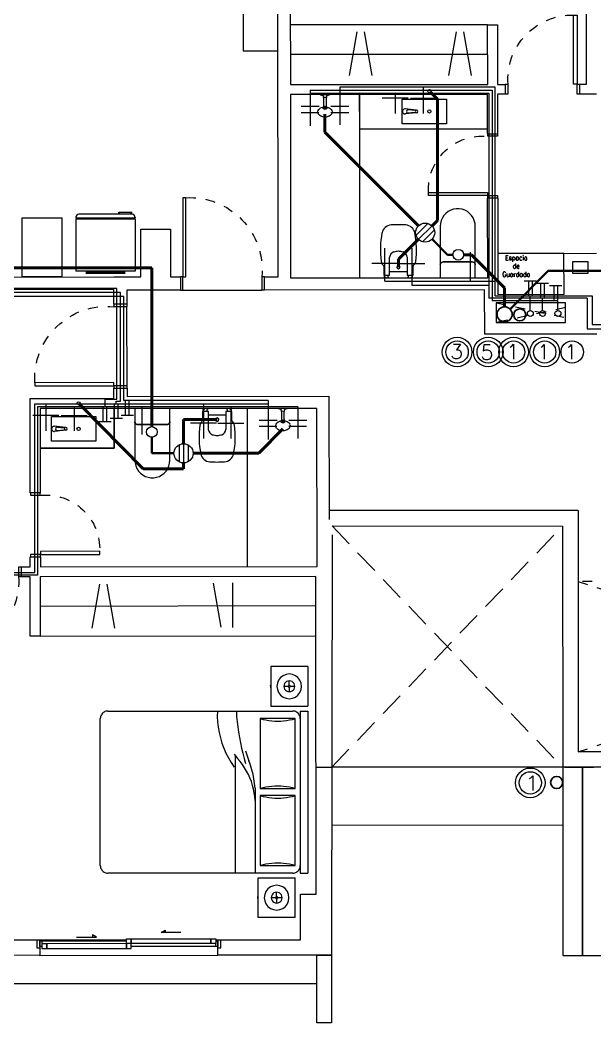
# Model space of a CAD drawing. Header units: millimetres. Extents: x 539 to 842, y -453 to -96.
# Drawn here: x 800.97 to 806.79, y -324.08 to -313.94 of the extents above; entities that cross this region are included whole.
import ezdxf

# ---------------------------------------------------------------- set-up
doc = ezdxf.new("R2010")
doc.units = ezdxf.units.MM
doc.header["$LTSCALE"] = 0.1
for name, pattern in [('ACAD_ISO02W100', [15, 12, -3]), ('CONTINUA', [0]), ('DASHED', [0.7, 0.5, -0.2]), ('HIDDEN', [0.375, 0.25, -0.125]), ('Trazo', [0.00635, 0.003175, -0.003175])]:
    doc.linetypes.add(name, pattern=pattern)
doc.layers.get('0').update_dxf_attribs({"lineweight": 5})
for name, color, linetype, lineweight in [('00-Agua Caliente', 1, 'Continuous', 20), ('00-Agua Fria', 5, 'ACAD_ISO02W100', 20), ('00-Texto AC', 7, 'Continuous', 18), ('00-Texto AF', 7, 'Continuous', 18), ('A-DETL-GENF', 7, 'Continuous', 5), ('A-DOOR', 7, 'Continuous', 5), ('A-GLAZ', 7, 'Continuous', 5), ('A-GLAZ-SILL', 7, 'Continuous', 5), ('MUEBLES', 250, 'Continuous', 5), ('P-SANR-FIXT', 7, 'Continuous', 5)]:
    doc.layers.add(name, color=color, linetype=linetype, lineweight=lineweight)
for name, color, linetype in [('00-Pluvial', 40, 'Continuous'), ('00-Secundario', 24, 'Continuous'), ('00-Ventilacion', 3, 'Continuous'), ('Textos', 7, 'Continuous')]:
    doc.layers.add(name, color=color, linetype=linetype)
doc.layers.add('00-Primario', color=7, linetype='Continuous', true_color=0xff2400)
doc.layers.add('A-DOOR-HDLN', color=5, linetype='Trazo', lineweight=5, true_color=0x0000ff)
doc.styles.add('Romans', font='romans.shx')
doc.styles.add('Romans 1.50', font='romans.shx', dxfattribs={"width": 0.8, "height": 0.15})

# ---------------------------------------------------------------- blocks, each defined once
blk = doc.blocks.new('Family7 - Puerta OBLAK - Acceso-2885777-1-TORRE-ARQ-PB')
at = {"layer": 'A-DOOR', "color": 8, "lineweight": 25}
for p, q in [((-0.425, -0.067), (-0.425, 0.067)), ((-0.425, 0.067), (-0.4, 0.067)), ((-0.4, 0.067), (-0.4, -0.067)), ((0.4, -0.067), (0.4, 0.067)), ((0.4, 0.067), (0.425, 0.067)), ((0.425, 0.067), (0.425, -0.067)), ((-0.4, -0.067), (-0.425, -0.067)), ((-0.4, -0.067), (-0.369, -0.067)), ((-0.4, -0.867), (-0.4, -0.067)), ((-0.369, -0.067), (-0.369, -0.867)), ((0.425, -0.067), (0.4, -0.067)), ((-0.369, -0.867), (-0.4, -0.867))]:
    blk.add_line(p, q, dxfattribs=at)
at = {"layer": 'A-DOOR-HDLN', "color": 8}
blk.add_arc((-0.327, -0.138), 0.73, 266.6701, 5.5698, dxfattribs=at)
blk = doc.blocks.new('Family6 - Puerta OBLAK - Baño-2882883-1-TORRE-ARQ-PB')
at = {"layer": 'A-DOOR', "color": 8, "lineweight": 25}
for p, q in [((-0.3, 0.651), (-0.268, 0.651)), ((-0.3, 0.051), (-0.3, 0.651)), ((-0.268, 0.651), (-0.268, 0.051)), ((-0.325, -0.05), (-0.325, 0.05)), ((-0.325, 0.05), (-0.3, 0.05)), ((-0.268, 0.051), (-0.3, 0.051)), ((-0.3, 0.05), (-0.3, -0.05)), ((0.3, -0.05), (0.3, 0.05)), ((0.3, 0.05), (0.325, 0.05)), ((0.325, 0.05), (0.325, -0.05)), ((-0.3, -0.05), (-0.325, -0.05)), ((0.325, -0.05), (0.3, -0.05))]:
    blk.add_line(p, q, dxfattribs=at)
at = {"layer": 'A-DOOR-HDLN', "color": 8}
blk.add_arc((-0.244, 0.105), 0.546, 354.312, 92.5983, dxfattribs=at)
blk = doc.blocks.new('Family6 - Puerta OBLAK - Baño-2882893-1-TORRE-ARQ-PB')
at = {"layer": 'A-DOOR', "color": 8, "lineweight": 25}
for p, q in [((-0.3, 0.05), (-0.325, 0.05)), ((-0.325, 0.05), (-0.325, -0.05)), ((-0.3, -0.05), (-0.3, 0.05)), ((0.325, 0.05), (0.3, 0.05)), ((0.3, 0.05), (0.3, -0.05)), ((0.325, -0.05), (0.325, 0.05)), ((-0.325, -0.05), (-0.3, -0.05)), ((-0.3, -0.051), (-0.3, -0.651)), ((-0.268, -0.051), (-0.3, -0.051)), ((-0.268, -0.651), (-0.268, -0.051)), ((0.3, -0.05), (0.325, -0.05)), ((-0.3, -0.651), (-0.268, -0.651))]:
    blk.add_line(p, q, dxfattribs=at)
at = {"layer": 'A-DOOR-HDLN', "color": 8}
blk.add_arc((-0.244, -0.105), 0.546, 267.4017, 5.688, dxfattribs=at)
blk = doc.blocks.new('Family5 - Puerta OPBLAK - Dormitorio-2880729-1-TORRE-ARQ-PB')
at = {"layer": 'A-DOOR', "color": 8, "lineweight": 25}
for p, q in [((-0.35, 0.05), (-0.375, 0.05)), ((-0.375, 0.05), (-0.375, -0.05)), ((-0.35, -0.05), (-0.35, 0.05)), ((0.375, 0.05), (0.35, 0.05)), ((0.35, 0.05), (0.35, -0.05)), ((0.375, -0.05), (0.375, 0.05)), ((-0.375, -0.05), (-0.35, -0.05)), ((0.35, -0.05), (0.315, -0.05)), ((0.315, -0.05), (0.315, -0.75)), ((0.35, -0.75), (0.35, -0.05)), ((0.35, -0.05), (0.375, -0.05)), ((0.315, -0.75), (0.35, -0.75))]:
    blk.add_line(p, q, dxfattribs=at)
at = {"layer": 'A-DOOR-HDLN', "color": 8}
blk.add_arc((0.302, -0.097), 0.653, 175.8984, 271.164, dxfattribs=at)
blk = doc.blocks.new('Windows_Opening-Slide_UFME_Fenetre_Coulissante_2V - 1_20 x 1_80-2559393-1-TORRE-ARQ-PB')
at = {"layer": 'A-GLAZ', "color": 8, "lineweight": 25}
for p, q in [((-0.9, -0.078), (-0.9, 0.002)), ((-0.88, 0.008), (-0.83, 0.008)), ((-0.88, -0.04), (-0.88, 0.008)), ((-0.83, 0.008), (-0.025, 0.008)), ((-0.83, -0.04), (-0.83, 0.008)), ((-0.83, 0.008), (-0.83, -0.04)), ((-0.025, 0.008), (-0.025, -0.04)), ((-0.025, -0.04), (-0.025, 0.008)), ((-0.025, 0.008), (0.025, 0.008)), ((0.025, 0.008), (0.025, -0.04)), ((0.9, 0.002), (0.9, -0.078)), ((-0.93, -0.078), (-0.9, -0.078)), ((-0.88, -0.011), (-0.9, -0.011)), ((-0.9, -0.011), (-0.9, -0.069)), ((-0.9, -0.069), (-0.88, -0.069)), ((-0.83, -0.04), (-0.88, -0.04)), ((-0.88, -0.069), (-0.88, -0.04)), ((-0.025, -0.04), (-0.83, -0.04)), ((0.025, -0.04), (-0.025, -0.04)), ((0.025, -0.04), (-0.025, -0.04)), ((-0.025, -0.04), (-0.025, -0.088)), ((-0.025, -0.088), (0.025, -0.088)), ((0.83, -0.04), (0.025, -0.04)), ((0.025, -0.04), (0.025, -0.088)), ((0.025, -0.088), (0.025, -0.04)), ((0.025, -0.088), (0.83, -0.088)), ((0.83, -0.088), (0.83, -0.04)), ((0.88, -0.04), (0.83, -0.04)), ((0.83, -0.04), (0.83, -0.088)), ((0.83, -0.088), (0.88, -0.088)), ((0.9, -0.011), (0.88, -0.011)), ((0.88, -0.011), (0.88, -0.04)), ((0.88, -0.088), (0.88, -0.04)), ((0.88, -0.069), (0.9, -0.069)), ((0.9, -0.069), (0.9, -0.011)), ((0.9, -0.078), (0.93, -0.078)), ((-0.528, -0.106), (-0.328, -0.106)), ((-0.368, -0.129), (-0.368, -0.106)), ((-0.328, -0.106), (-0.368, -0.129)), ((0.328, -0.154), (0.367, -0.177)), ((0.527, -0.154), (0.328, -0.154)), ((0.367, -0.177), (0.367, -0.154))]:
    blk.add_line(p, q, dxfattribs=at)
at = {"layer": 'A-GLAZ', "color": 8}
for p, q in [((-0.9, -0.078), (-0.025, -0.078)), ((-0.88, -0.069), (-0.025, -0.069)), ((0.88, -0.011), (0.025, -0.011)), ((0.88, -0.078), (0.9, -0.078))]:
    blk.add_line(p, q, dxfattribs=at)
at = {"layer": 'A-GLAZ-SILL', "color": 8}
for p, q in [((-0.9, 0.078), (-0.9, 0.082)), ((0.9, 0.082), (-0.9, 0.082)), ((0.9, 0.082), (0.9, 0.078))]:
    blk.add_line(p, q, dxfattribs=at)
blk = doc.blocks.new('A$C2F886EFE')
at = {"layer": 'MUEBLES', "color": 8}
for p, q in [((0.1, 0.623), (0.498, 0.623)), ((0.1, 0.613), (0.498, 0.613)), ((0, 0.072), (0, 0.597)), ((0, 0.597), (0.6, 0.597)), ((0.6, 0.072), (0.6, 0.597)), ((0, 0.072), (0.6, 0.072)), ((0, 0.062), (0.6, 0.062)), ((0, 0.053), (0, 0.062)), ((0.006, 0.062), (0.006, 0.072)), ((0.032, 0.022), (0.568, 0.022)), ((0.034, 0.022), (0.034, 0)), ((0.04, 0.022), (0.04, 0.006)), ((0.04, 0.006), (0.159, 0.006)), ((0.159, 0.022), (0.159, 0.006)), ((0.165, 0.022), (0.165, 0)), ((0.594, 0.062), (0.594, 0.072)), ((0.6, 0.053), (0.6, 0.062)), ((0.165, 0), (0.034, 0))]:
    blk.add_line(p, q, dxfattribs=at)
for centre, start, end in [((0.032, 0.053), 180, 270), ((0.568, 0.053), 270, 0)]:
    blk.add_arc(centre, 0.0315, start, end, dxfattribs=at)
blk = doc.blocks.new('cama grande')
at = {"layer": 'MUEBLES'}
for p, q in [((584.99, 704.561), (585.015, 704.561)), ((584.99, 704.561), (584.99, 704.187)), ((585.015, 704.561), (585.39, 704.561)), ((585.127, 704.482), (585.101, 704.462)), ((585.157, 704.495), (585.127, 704.482)), ((585.19, 704.499), (585.157, 704.495)), ((585.222, 704.495), (585.19, 704.499)), ((585.252, 704.482), (585.222, 704.495)), ((585.278, 704.462), (585.252, 704.482)), ((585.39, 704.187), (585.39, 704.561)), ((585.44, 704.561), (587.08, 704.561)), ((585.44, 704.485), (585.44, 704.561)), ((585.44, 704.485), (585.516, 704.485)), ((585.44, 704.485), (587.08, 704.485)), ((585.487, 704.479), (585.478, 704.475)), ((585.496, 704.483), (585.487, 704.479)), ((585.506, 704.485), (585.496, 704.483)), ((585.516, 704.485), (585.506, 704.485)), ((587.013, 704.485), (587.003, 704.485)), ((587.003, 704.485), (587.08, 704.485)), ((587.023, 704.483), (587.013, 704.485)), ((587.032, 704.479), (587.023, 704.483)), ((587.041, 704.475), (587.032, 704.479)), ((587.08, 704.485), (587.08, 704.561)), ((585.069, 704.406), (585.065, 704.374)), ((585.082, 704.437), (585.069, 704.406)), ((585.101, 704.462), (585.082, 704.437)), ((585.137, 704.388), (585.135, 704.374)), ((585.142, 704.402), (585.137, 704.388)), ((585.151, 704.413), (585.142, 704.402)), ((585.162, 704.422), (585.151, 704.413)), ((585.176, 704.427), (585.162, 704.422)), ((585.19, 704.429), (585.176, 704.427)), ((585.181, 704.379), (585.18, 704.377)), ((585.183, 704.381), (585.181, 704.379)), ((585.185, 704.383), (585.183, 704.381)), ((585.187, 704.384), (585.185, 704.383)), ((585.19, 704.384), (585.187, 704.384)), ((585.19, 704.429), (585.19, 704.384)), ((585.204, 704.427), (585.19, 704.429)), ((585.192, 704.384), (585.19, 704.384)), ((585.195, 704.383), (585.192, 704.384)), ((585.197, 704.381), (585.195, 704.383)), ((585.198, 704.379), (585.197, 704.381)), ((585.199, 704.377), (585.198, 704.379)), ((585.217, 704.422), (585.204, 704.427)), ((585.229, 704.413), (585.217, 704.422)), ((585.237, 704.402), (585.229, 704.413)), ((585.243, 704.388), (585.237, 704.402)), ((585.245, 704.374), (585.243, 704.388)), ((585.298, 704.437), (585.278, 704.462)), ((585.311, 704.406), (585.298, 704.437)), ((585.315, 704.374), (585.311, 704.406)), ((585.442, 704.429), (585.44, 704.419)), ((585.44, 704.419), (585.44, 704.409)), ((585.44, 703.838), (585.44, 704.409)), ((585.446, 704.438), (585.442, 704.429)), ((585.45, 704.447), (585.446, 704.438)), ((585.456, 704.455), (585.45, 704.447)), ((585.462, 704.463), (585.456, 704.455)), ((585.47, 704.47), (585.462, 704.463)), ((585.478, 704.475), (585.47, 704.47)), ((586.224, 704.434), (585.516, 704.434)), ((585.524, 704.405), (585.516, 704.434)), ((585.516, 704.434), (585.516, 704.079)), ((585.53, 704.376), (585.524, 704.405)), ((586.216, 704.405), (586.21, 704.376)), ((586.224, 704.434), (586.216, 704.405)), ((586.224, 704.079), (586.224, 704.434)), ((587.003, 704.434), (586.295, 704.434)), ((586.295, 704.434), (586.295, 704.079)), ((586.303, 704.405), (586.295, 704.434)), ((586.309, 704.376), (586.303, 704.405)), ((586.996, 704.405), (586.989, 704.376)), ((587.003, 704.434), (586.996, 704.405)), ((587.003, 704.079), (587.003, 704.434)), ((587.05, 704.47), (587.041, 704.475)), ((587.057, 704.463), (587.05, 704.47)), ((587.064, 704.455), (587.057, 704.463)), ((587.069, 704.447), (587.064, 704.455)), ((587.074, 704.438), (587.069, 704.447)), ((587.077, 704.429), (587.074, 704.438)), ((587.079, 704.419), (587.077, 704.429)), ((587.08, 704.409), (587.079, 704.419)), ((587.08, 704.409), (587.08, 704.028)), ((587.503, 704.434), (587.128, 704.434)), ((587.128, 704.059), (587.128, 704.434)), ((587.528, 704.434), (587.503, 704.434)), ((587.528, 704.434), (587.528, 704.059)), ((585.065, 704.374), (585.069, 704.342)), ((585.069, 704.342), (585.082, 704.312)), ((585.082, 704.312), (585.101, 704.286)), ((585.101, 704.286), (585.127, 704.266)), ((585.18, 704.374), (585.135, 704.374)), ((585.135, 704.374), (585.137, 704.36)), ((585.137, 704.36), (585.142, 704.347)), ((585.142, 704.347), (585.151, 704.335)), ((585.151, 704.335), (585.162, 704.326)), ((585.162, 704.326), (585.176, 704.321)), ((585.176, 704.321), (585.19, 704.319)), ((585.18, 704.377), (585.18, 704.374)), ((585.18, 704.374), (585.18, 704.371)), ((585.18, 704.371), (585.181, 704.369)), ((585.181, 704.369), (585.183, 704.367)), ((585.183, 704.367), (585.185, 704.365)), ((585.185, 704.365), (585.187, 704.364)), ((585.187, 704.364), (585.19, 704.364)), ((585.19, 704.364), (585.192, 704.364)), ((585.19, 704.364), (585.19, 704.319)), ((585.19, 704.319), (585.204, 704.321)), ((585.192, 704.364), (585.195, 704.365)), ((585.195, 704.365), (585.197, 704.367)), ((585.197, 704.367), (585.198, 704.369)), ((585.198, 704.369), (585.199, 704.371)), ((585.2, 704.374), (585.199, 704.377)), ((585.199, 704.371), (585.2, 704.374)), ((585.2, 704.374), (585.245, 704.374)), ((585.204, 704.321), (585.217, 704.326)), ((585.217, 704.326), (585.229, 704.335)), ((585.229, 704.335), (585.237, 704.347)), ((585.237, 704.347), (585.243, 704.36)), ((585.243, 704.36), (585.245, 704.374)), ((585.252, 704.266), (585.278, 704.286)), ((585.278, 704.286), (585.298, 704.312)), ((585.298, 704.312), (585.311, 704.342)), ((585.311, 704.342), (585.315, 704.374)), ((585.535, 704.346), (585.53, 704.376)), ((585.539, 704.317), (585.535, 704.346)), ((585.541, 704.287), (585.539, 704.317)), ((585.541, 704.257), (585.541, 704.287)), ((586.202, 704.317), (586.199, 704.287)), ((586.199, 704.287), (586.199, 704.257)), ((586.205, 704.346), (586.202, 704.317)), ((586.21, 704.376), (586.205, 704.346)), ((586.314, 704.346), (586.309, 704.376)), ((586.318, 704.317), (586.314, 704.346)), ((586.32, 704.287), (586.318, 704.317)), ((586.321, 704.257), (586.32, 704.287)), ((586.979, 704.287), (586.978, 704.257)), ((586.981, 704.317), (586.979, 704.287)), ((586.984, 704.346), (586.981, 704.317)), ((586.989, 704.376), (586.984, 704.346)), ((587.207, 704.279), (587.203, 704.246)), ((587.22, 704.309), (587.207, 704.279)), ((587.239, 704.335), (587.22, 704.309)), ((587.265, 704.355), (587.239, 704.335)), ((587.295, 704.367), (587.265, 704.355)), ((587.289, 704.285), (587.28, 704.274)), ((587.3, 704.294), (587.289, 704.285)), ((587.328, 704.371), (587.295, 704.367)), ((587.314, 704.3), (587.3, 704.294)), ((587.328, 704.301), (587.314, 704.3)), ((587.36, 704.367), (587.328, 704.371)), ((587.328, 704.301), (587.328, 704.256)), ((587.342, 704.3), (587.328, 704.301)), ((587.355, 704.294), (587.342, 704.3)), ((587.367, 704.285), (587.355, 704.294)), ((587.39, 704.355), (587.36, 704.367)), ((587.375, 704.274), (587.367, 704.285)), ((587.416, 704.335), (587.39, 704.355)), ((587.436, 704.309), (587.416, 704.335)), ((587.448, 704.279), (587.436, 704.309)), ((587.453, 704.246), (587.448, 704.279)), ((584.99, 704.187), (585.39, 704.187)), ((585.127, 704.266), (585.157, 704.253)), ((585.157, 704.253), (585.19, 704.249)), ((585.179, 704.187), (585.179, 704.187)), ((585.179, 704.187), (585.179, 704.184)), ((585.179, 704.184), (585.179, 704.187)), ((585.179, 704.184), (585.179, 704.187)), ((585.179, 704.184), (585.179, 704.184)), ((585.179, 704.184), (585.179, 704.184)), ((585.18, 704.184), (585.179, 704.184)), ((585.18, 704.184), (585.18, 704.187)), ((585.18, 704.184), (585.181, 704.184)), ((585.181, 704.184), (585.181, 704.187)), ((585.181, 704.184), (585.182, 704.184)), ((585.182, 704.184), (585.182, 704.187)), ((585.182, 704.184), (585.183, 704.184)), ((585.183, 704.184), (585.183, 704.187)), ((585.183, 704.184), (585.184, 704.184)), ((585.184, 704.184), (585.184, 704.187)), ((585.184, 704.184), (585.185, 704.184)), ((585.185, 704.184), (585.185, 704.187)), ((585.185, 704.184), (585.187, 704.184)), ((585.187, 704.184), (585.187, 704.187)), ((585.187, 704.184), (585.189, 704.184)), ((585.189, 704.184), (585.189, 704.187)), ((585.189, 704.184), (585.19, 704.184)), ((585.19, 704.249), (585.222, 704.253)), ((585.19, 704.184), (585.19, 704.187)), ((585.19, 704.184), (585.192, 704.184)), ((585.192, 704.184), (585.192, 704.187)), ((585.192, 704.184), (585.193, 704.184)), ((585.193, 704.184), (585.193, 704.187)), ((585.193, 704.184), (585.195, 704.184)), ((585.195, 704.184), (585.195, 704.187)), ((585.195, 704.184), (585.196, 704.184)), ((585.196, 704.184), (585.196, 704.187)), ((585.196, 704.184), (585.197, 704.184)), ((585.197, 704.184), (585.197, 704.187)), ((585.197, 704.184), (585.199, 704.184)), ((585.199, 704.184), (585.199, 704.187)), ((585.199, 704.184), (585.2, 704.184)), ((585.2, 704.184), (585.2, 704.187)), ((585.2, 704.184), (585.2, 704.187)), ((585.2, 704.184), (585.2, 704.184)), ((585.201, 704.184), (585.2, 704.184)), ((585.201, 704.184), (585.201, 704.187)), ((585.201, 704.184), (585.201, 704.187)), ((585.201, 704.187), (585.201, 704.184)), ((585.201, 704.184), (585.201, 704.184)), ((585.201, 704.184), (585.201, 704.184)), ((585.222, 704.253), (585.252, 704.266)), ((585.39, 704.187), (585.39, 704.187)), ((585.535, 704.167), (585.539, 704.197)), ((585.539, 704.197), (585.541, 704.227)), ((585.541, 704.227), (585.541, 704.257)), ((586.199, 704.257), (586.199, 704.227)), ((586.199, 704.227), (586.202, 704.197)), ((586.202, 704.197), (586.205, 704.167)), ((586.314, 704.167), (586.318, 704.197)), ((586.318, 704.197), (586.32, 704.227)), ((586.32, 704.227), (586.321, 704.257)), ((586.978, 704.257), (586.979, 704.227)), ((586.979, 704.227), (586.981, 704.197)), ((586.981, 704.197), (586.984, 704.167)), ((587.203, 704.246), (587.207, 704.214)), ((587.207, 704.214), (587.22, 704.184)), ((587.22, 704.184), (587.239, 704.158)), ((587.275, 704.261), (587.273, 704.246)), ((587.318, 704.246), (587.273, 704.246)), ((587.273, 704.246), (587.275, 704.232)), ((587.28, 704.274), (587.275, 704.261)), ((587.275, 704.232), (587.28, 704.219)), ((587.28, 704.219), (587.289, 704.208)), ((587.289, 704.208), (587.3, 704.199)), ((587.3, 704.199), (587.314, 704.193)), ((587.314, 704.193), (587.328, 704.191)), ((587.319, 704.251), (587.318, 704.249)), ((587.318, 704.249), (587.318, 704.246)), ((587.318, 704.246), (587.318, 704.244)), ((587.318, 704.244), (587.319, 704.241)), ((587.321, 704.253), (587.319, 704.251)), ((587.319, 704.241), (587.321, 704.239)), ((587.323, 704.255), (587.321, 704.253)), ((587.321, 704.239), (587.323, 704.238)), ((587.325, 704.256), (587.323, 704.255)), ((587.323, 704.238), (587.325, 704.237)), ((587.328, 704.256), (587.325, 704.256)), ((587.325, 704.237), (587.328, 704.236)), ((587.33, 704.256), (587.328, 704.256)), ((587.328, 704.236), (587.33, 704.237)), ((587.328, 704.236), (587.328, 704.191)), ((587.328, 704.191), (587.342, 704.193)), ((587.333, 704.255), (587.33, 704.256)), ((587.33, 704.237), (587.333, 704.238)), ((587.335, 704.253), (587.333, 704.255)), ((587.333, 704.238), (587.335, 704.239)), ((587.336, 704.251), (587.335, 704.253)), ((587.335, 704.239), (587.336, 704.241)), ((587.337, 704.249), (587.336, 704.251)), ((587.336, 704.241), (587.337, 704.244)), ((587.338, 704.246), (587.337, 704.249)), ((587.337, 704.244), (587.338, 704.246)), ((587.338, 704.246), (587.383, 704.246)), ((587.342, 704.193), (587.355, 704.199)), ((587.355, 704.199), (587.367, 704.208)), ((587.367, 704.208), (587.375, 704.219)), ((587.381, 704.261), (587.375, 704.274)), ((587.375, 704.219), (587.381, 704.232)), ((587.383, 704.246), (587.381, 704.261)), ((587.381, 704.232), (587.383, 704.246)), ((587.416, 704.158), (587.436, 704.184)), ((587.436, 704.184), (587.448, 704.214)), ((587.448, 704.214), (587.453, 704.246)), ((585.516, 704.079), (585.524, 704.108)), ((585.516, 704.079), (586.224, 704.079)), ((585.524, 704.108), (585.53, 704.137)), ((585.53, 704.137), (585.535, 704.167)), ((586.205, 704.167), (586.21, 704.137)), ((586.21, 704.137), (586.216, 704.108)), ((586.216, 704.108), (586.224, 704.079)), ((586.295, 704.079), (586.303, 704.108)), ((586.295, 704.079), (587.003, 704.079)), ((586.303, 704.108), (586.309, 704.137)), ((586.309, 704.137), (586.314, 704.167)), ((586.984, 704.167), (586.989, 704.137)), ((586.989, 704.137), (586.996, 704.108)), ((586.996, 704.108), (587.003, 704.079)), ((587.239, 704.158), (587.265, 704.138)), ((587.265, 704.138), (587.295, 704.126)), ((587.295, 704.126), (587.328, 704.121)), ((587.328, 704.121), (587.36, 704.126)), ((587.36, 704.126), (587.39, 704.138)), ((587.39, 704.138), (587.416, 704.158)), ((585.967, 703.973), (585.945, 703.965)), ((585.989, 703.981), (585.967, 703.973)), ((586.011, 703.988), (585.989, 703.981)), ((586.034, 703.995), (586.011, 703.988)), ((586.057, 704.001), (586.034, 703.995)), ((586.079, 704.007), (586.057, 704.001)), ((586.102, 704.012), (586.079, 704.007)), ((586.117, 703.976), (586.082, 703.96)), ((586.126, 704.016), (586.102, 704.012)), ((586.154, 703.99), (586.117, 703.976)), ((586.149, 704.02), (586.126, 704.016)), ((586.172, 704.023), (586.149, 704.02)), ((586.192, 704.002), (586.154, 703.99)), ((586.196, 704.026), (586.172, 704.023)), ((586.23, 704.012), (586.192, 704.002)), ((586.219, 704.028), (586.196, 704.026)), ((586.219, 704.028), (586.346, 704.028)), ((586.268, 704.019), (586.23, 704.012)), ((586.307, 704.025), (586.268, 704.019)), ((586.346, 704.028), (586.307, 704.025)), ((586.346, 704.028), (587.08, 704.028)), ((587.08, 704.028), (587.08, 703.825)), ((587.528, 704.059), (587.128, 704.059)), ((587.128, 704.059), (587.128, 704.059)), ((587.316, 704.056), (587.316, 704.059)), ((587.316, 704.059), (587.316, 704.056)), ((587.316, 704.056), (587.317, 704.056)), ((587.316, 704.056), (587.316, 704.056)), ((587.317, 704.056), (587.317, 704.059)), ((587.317, 704.056), (587.317, 704.059)), ((587.318, 704.056), (587.317, 704.056)), ((587.317, 704.056), (587.317, 704.056)), ((587.318, 704.056), (587.318, 704.059)), ((587.319, 704.056), (587.318, 704.056)), ((587.319, 704.056), (587.319, 704.059)), ((587.32, 704.056), (587.319, 704.056)), ((587.32, 704.056), (587.32, 704.059)), ((587.321, 704.056), (587.32, 704.056)), ((587.321, 704.056), (587.321, 704.059)), ((587.323, 704.056), (587.321, 704.056)), ((587.323, 704.056), (587.323, 704.059)), ((587.324, 704.056), (587.323, 704.056)), ((587.324, 704.056), (587.324, 704.059)), ((587.326, 704.056), (587.324, 704.056)), ((587.326, 704.056), (587.326, 704.059)), ((587.327, 704.056), (587.326, 704.056)), ((587.327, 704.056), (587.327, 704.059)), ((587.329, 704.056), (587.327, 704.056)), ((587.329, 704.056), (587.329, 704.059)), ((587.331, 704.056), (587.329, 704.056)), ((587.331, 704.056), (587.331, 704.059)), ((587.332, 704.056), (587.331, 704.056)), ((587.332, 704.056), (587.332, 704.059)), ((587.333, 704.056), (587.332, 704.056)), ((587.333, 704.056), (587.333, 704.059)), ((587.335, 704.056), (587.333, 704.056)), ((587.335, 704.056), (587.335, 704.059)), ((587.336, 704.056), (587.335, 704.056)), ((587.336, 704.056), (587.336, 704.059)), ((587.337, 704.056), (587.336, 704.056)), ((587.337, 704.056), (587.337, 704.059)), ((587.338, 704.056), (587.337, 704.056)), ((587.338, 704.056), (587.338, 704.059)), ((587.338, 704.056), (587.338, 704.059)), ((587.338, 704.056), (587.339, 704.056)), ((587.338, 704.056), (587.338, 704.056)), ((587.339, 704.059), (587.339, 704.059)), ((587.339, 704.059), (587.339, 704.056)), ((587.339, 704.056), (587.339, 704.059)), ((587.339, 704.056), (587.339, 704.056)), ((585.709, 703.869), (585.762, 703.879)), ((585.762, 703.879), (585.815, 703.89)), ((585.815, 703.89), (585.867, 703.903)), ((585.842, 703.931), (585.893, 703.947)), ((585.867, 703.903), (585.92, 703.916)), ((585.893, 703.947), (585.945, 703.965)), ((585.949, 703.876), (585.919, 703.85)), ((585.92, 703.916), (585.972, 703.931)), ((585.98, 703.899), (585.949, 703.876)), ((586.013, 703.921), (585.98, 703.899)), ((586.047, 703.941), (586.013, 703.921)), ((586.082, 703.96), (586.047, 703.941)), ((585.44, 703.838), (585.494, 703.841)), ((585.44, 703.646), (585.44, 703.838)), ((585.494, 703.841), (585.548, 703.846)), ((585.548, 703.846), (585.601, 703.853)), ((585.601, 703.853), (585.655, 703.86)), ((585.655, 703.86), (585.709, 703.869)), ((585.876, 703.817), (585.919, 703.85)), ((585.894, 703.825), (587.08, 703.825)), ((585.914, 703.758), (585.961, 703.786)), ((585.961, 703.786), (586.006, 703.817)), ((587.08, 703.825), (587.08, 702.538)), ((585.658, 703.663), (585.711, 703.676)), ((585.711, 703.676), (585.764, 703.691)), ((585.764, 703.691), (585.815, 703.71)), ((585.815, 703.71), (585.865, 703.733)), ((585.865, 703.733), (585.914, 703.758)), ((585.44, 703.646), (585.495, 703.645)), ((585.44, 702.538), (585.44, 703.646)), ((585.495, 703.645), (585.549, 703.648)), ((585.549, 703.648), (585.604, 703.654)), ((585.604, 703.654), (585.658, 703.663)), ((585.44, 702.538), (585.44, 702.528)), ((585.44, 702.528), (585.442, 702.518)), ((585.442, 702.518), (585.446, 702.508)), ((585.446, 702.508), (585.45, 702.5)), ((585.45, 702.5), (585.456, 702.491)), ((585.456, 702.491), (585.462, 702.484)), ((585.462, 702.484), (585.47, 702.477)), ((585.47, 702.477), (585.478, 702.472)), ((585.478, 702.472), (585.487, 702.467)), ((585.487, 702.467), (585.496, 702.464)), ((585.496, 702.464), (585.506, 702.462)), ((585.506, 702.462), (585.516, 702.461)), ((587.003, 702.461), (585.516, 702.461)), ((587.003, 702.461), (587.013, 702.462)), ((587.013, 702.462), (587.023, 702.464)), ((587.023, 702.464), (587.032, 702.467)), ((587.032, 702.467), (587.041, 702.472)), ((587.041, 702.472), (587.05, 702.477)), ((587.05, 702.477), (587.057, 702.484)), ((587.057, 702.484), (587.064, 702.491)), ((587.064, 702.491), (587.069, 702.5)), ((587.069, 702.5), (587.074, 702.508)), ((587.074, 702.508), (587.077, 702.518)), ((587.077, 702.518), (587.079, 702.528)), ((587.079, 702.528), (587.08, 702.538))]:
    blk.add_line(p, q, dxfattribs=at)
blk = doc.blocks.new('Sanitary_Toilets_Ceramica-Catalano_Zero-70-One-Piece-Close-Coupled-Syphonic - Default-V1-2-TORRE-ARQ- PB _-2_14_')
at = {"layer": 'A-DETL-GENF', "color": 8}
for p, q in [((0.044, 0.177), (0.001, 0.177)), ((0.089, 0.177), (0.044, 0.177)), ((0.133, 0.177), (0.089, 0.177)), ((0.133, 0.177), (0.142, 0.176)), ((0.524, 0.177), (0.133, 0.177)), ((0.142, 0.176), (0.133, 0.177)), ((0.142, 0.176), (0.151, 0.171)), ((0.151, 0.171), (0.142, 0.176)), ((0.151, 0.171), (0.157, 0.165)), ((0.157, 0.165), (0.151, 0.171)), ((0.157, 0.165), (0.162, 0.156)), ((0.162, 0.156), (0.157, 0.165)), ((0.162, 0.156), (0.163, 0.147)), ((0.163, 0.147), (0.162, 0.156)), ((0.163, 0.147), (0.163, -0.147)), ((0.163, 0.098), (0.163, 0.147)), ((0.553, 0.175), (0.524, 0.177)), ((0.581, 0.167), (0.553, 0.175)), ((0.608, 0.156), (0.581, 0.167)), ((0.633, 0.14), (0.608, 0.156)), ((0.654, 0.12), (0.633, 0.14)), ((0.672, 0.097), (0.654, 0.12)), ((0.163, 0.049), (0.163, 0.098)), ((0.163, 0), (0.163, 0.049)), ((0.686, 0.071), (0.672, 0.097)), ((0.696, 0.043), (0.686, 0.071)), ((0.7, 0.015), (0.696, 0.043)), ((0.7, -0.015), (0.7, 0.015)), ((0.163, -0.049), (0.163, 0)), ((0.163, -0.098), (0.163, -0.049)), ((0.163, -0.147), (0.163, -0.098)), ((0.654, -0.12), (0.672, -0.097)), ((0.672, -0.097), (0.686, -0.071)), ((0.686, -0.071), (0.696, -0.043)), ((0.696, -0.043), (0.7, -0.015)), ((0.001, -0.177), (0.044, -0.177)), ((0.044, -0.177), (0.089, -0.177)), ((0.089, -0.177), (0.133, -0.177)), ((0.142, -0.176), (0.133, -0.177)), ((0.133, -0.177), (0.142, -0.176)), ((0.133, -0.177), (0.524, -0.177)), ((0.151, -0.171), (0.142, -0.176)), ((0.142, -0.176), (0.151, -0.171)), ((0.157, -0.165), (0.151, -0.171)), ((0.151, -0.171), (0.157, -0.165)), ((0.162, -0.156), (0.157, -0.165)), ((0.157, -0.165), (0.162, -0.156)), ((0.163, -0.147), (0.162, -0.156)), ((0.162, -0.156), (0.163, -0.147)), ((0.524, -0.177), (0.553, -0.175)), ((0.553, -0.175), (0.581, -0.167)), ((0.581, -0.167), (0.608, -0.156)), ((0.608, -0.156), (0.633, -0.14)), ((0.633, -0.14), (0.654, -0.12))]:
    blk.add_line(p, q, dxfattribs=at)
blk = doc.blocks.new('Vitreous china bidet _ Debba _ Roca _ 355994xx0 - White - Debba- Roca-2705266-2-TORRE-ARQ- PB _-2_14_')
at = {"layer": 'P-SANR-FIXT', "color": 8}
for p, q in [((0.036, 0.08), (0.036, 0.262)), ((0.214, 0.262), (0.214, 0.08)), ((-0.024, 0.169), (-0.024, 0.08)), ((0.036, 0.116), (0.214, 0.116)), ((0.274, 0.08), (0.274, 0.169)), ((-0.024, 0.08), (-0.019, 0.08)), ((-0.019, 0.08), (-0.019, 0.06)), ((-0.019, 0.08), (0.022, 0.08)), ((-0.019, 0.06), (-0.006, 0.06)), ((-0.006, 0.06), (-0.006, 0.051)), ((0.022, 0.08), (0.036, 0.08)), ((0.022, 0.06), (0.022, 0.08)), ((0.026, 0.06), (0.022, 0.06)), ((0.026, 0.051), (0.026, 0.06)), ((0.214, 0.08), (0.228, 0.08)), ((0.224, 0.06), (0.228, 0.06)), ((0.224, 0.051), (0.224, 0.06)), ((0.228, 0.08), (0.269, 0.08)), ((0.228, 0.06), (0.228, 0.08)), ((0.256, 0.051), (0.256, 0.06)), ((0.256, 0.06), (0.269, 0.06)), ((0.269, 0.06), (0.269, 0.08)), ((0.269, 0.08), (0.274, 0.08))]:
    blk.add_line(p, q, dxfattribs=at)
for centre, radius, start, end in [((0.058, 0.487), 0.101, 93.8692, 168.7556), ((0.125, -0.511), 1.101, 86.1308, 93.8692), ((0.192, 0.487), 0.101, 11.2444, 86.1308), ((0.809, 0.337), 0.867, 168.7556, 187.8739), ((-0.559, 0.337), 0.867, 352.1261, 11.2444), ((0.1, 0.253), 0.0649, 110.1691, 171.8309), ((0.129, 0.135), 0.186, 91.3288, 106.151), ((0.121, 0.135), 0.186, 73.849, 88.6712), ((0.15, 0.253), 0.0649, 8.1691, 69.8309), ((0.009, 0.227), 0.0594, 187.8739, 225.1331), ((0.241, 0.227), 0.0594, 311.2548, 352.1261), ((-0.041, 0.169), 0.0175, 0, 63.7001), ((0.125, 0.161), 0.0175, 0, 180), ((0.125, 0.161), 0.0175, 180, 0), ((0.29, 0.169), 0.0167, 126.2715, 179.7285)]:
    blk.add_arc(centre, radius, start, end, dxfattribs=at)
blk = doc.blocks.new('Shower-Valve_Trim-KOHLER-Alteo-K-TS45106 - 2_5 GPM_ 2BZ-Oil-Rubed Nickel-V7-2-TORRE-ARQ- PB _-2_14_')
at = {"layer": 'P-SANR-FIXT', "color": 8}
for p, q in [((2.517, -14.261), (2.506, -14.304)), ((2.506, -14.304), (2.51, -14.304)), ((2.527, -14.218), (2.517, -14.261)), ((2.53, -14.22), (2.527, -14.218)), ((2.527, -14.281), (2.542, -14.282)), ((2.549, -14.254), (2.535, -14.249)), ((2.543, -14.282), (2.544, -14.279)), ((2.544, -14.279), (2.549, -14.258)), ((2.544, -14.279), (2.623, -14.298)), ((2.549, -14.258), (2.55, -14.255)), ((2.628, -14.278), (2.549, -14.258)), ((2.623, -14.298), (2.628, -14.299)), ((2.627, -14.301), (2.635, -14.303)), ((2.628, -14.278), (2.632, -14.279)), ((2.641, -14.279), (2.633, -14.277)), ((2.635, -14.303), (2.64, -14.304)), ((2.641, -14.279), (2.646, -14.28))]:
    blk.add_line(p, q, dxfattribs=at)
for centre, radius, start, end in [((2.509, -14.301), 0.00318, 277.4957, 325.5988), ((2.327, -14.176), 0.224, 325.5988, 331.624), ((2.527, -14.284), 0.00308, 84.7921, 151.624), ((2.529, -14.223), 0.00317, 6.8897, 54.9928), ((2.31, -14.249), 0.224, 0.8645, 6.8897), ((2.536, -14.246), 0.00308, 180.8645, 247.6964), ((2.542, -14.281), 0.000995, 264.7921, 346.2443), ((2.549, -14.255), 0.000995, 346.2443, 67.6964), ((2.629, -14.294), 0.00706, 209.1801, 256.2443), ((2.632, -14.284), 0.00706, 76.2443, 123.3084), ((2.725, -14.313), 0.0905, 173.6216, 201.4054), ((2.653, -14.298), 0.0156, 203.2443, 228.688), ((2.642, -14.296), 0.00848, 256.2443, 285.4027), ((2.726, -14.311), 0.0905, 131.0831, 158.8669), ((2.655, -14.292), 0.0156, 103.8005, 129.2443), ((2.641, -14.293), 0.0119, 285.4027, 336.4121), ((2.644, -14.288), 0.00848, 47.0858, 76.2443), ((2.642, -14.291), 0.0119, 356.0764, 47.0858), ((2.639, -14.291), 0.0148, 333.9603, 346.2443), ((2.639, -14.291), 0.0148, 346.2443, 358.5282), ((2.654, -14.256), 0.0206, 267.7641, 286.1675), ((2.697, -14.279), 0.0469, 98.1333, 131.0831), ((2.696, -14.272), 0.0399, 63.1676, 98.1333), ((2.696, -14.272), 0.0408, 36.2532, 63.1676), ((2.676, -14.287), 0.0652, 13.9057, 36.2532), ((2.655, -14.292), 0.0869, 359.2137, 13.9057), ((2.642, -14.292), 0.0998, 346.2443, 359.2137), ((2.685, -14.329), 0.0469, 201.4054, 234.3552), ((2.636, -14.329), 0.0206, 46.321, 64.7244), ((2.681, -14.335), 0.0399, 234.3552, 269.3209), ((2.681, -14.334), 0.0408, 269.3209, 296.2353), ((2.67, -14.312), 0.0652, 296.2353, 318.5828), ((2.653, -14.298), 0.0869, 318.5828, 333.2748), ((2.642, -14.292), 0.0998, 333.2748, 346.2443)]:
    blk.add_arc(centre, radius, start, end, dxfattribs=at)
for centre, major_axis, start_param, end_param in [((2.63, -14.289), (0.0025, 0.01), 3.141593, 4.712389), ((2.63, -14.289), (0.0025, 0.01), 4.712389, 6.283185), ((2.65, -14.294), (0.0042, 0.0171), 2.888228, 4.712389), ((2.65, -14.294), (0.00241, 0.00985), 3.041039, 4.712389), ((2.65, -14.294), (0.0042, 0.0171), 4.712389, 6.53655), ((2.65, -14.294), (0.00241, 0.00985), 4.712389, 6.383739)]:
    blk.add_ellipse(centre, major_axis=major_axis, ratio=0.707107, start_param=start_param, end_param=end_param, dxfattribs=at)
for points in [[(2.639, -14.291), (2.639, -14.293), (2.638, -14.296), (2.635, -14.299), (2.632, -14.301), (2.629, -14.302), (2.628, -14.301), (2.627, -14.301)], [(2.639, -14.291), (2.64, -14.29), (2.64, -14.287), (2.639, -14.282), (2.637, -14.279), (2.635, -14.278), (2.634, -14.277), (2.633, -14.277)]]:
    blk.add_open_spline(points, degree=3, knots=[1.570796, 1.570796, 1.570796, 1.570796, 1.963495, 2.356194, 2.748894, 2.945243, 3.141593, 3.141593, 3.141593, 3.141593], dxfattribs=at)
blk = doc.blocks.new('Bacha 45x25cm')
at = {"layer": 'MUEBLES', "color": 8}
for p, q in [((0.112, 0.146), (0.099, 0.028)), ((0.106, 0.062), (0.113, 0.127)), ((0.137, 0.126), (0.144, 0.062)), ((0.138, 0.146), (0.151, 0.028))]:
    blk.add_line(p, q, dxfattribs=at)
blk.add_lwpolyline([(0, 0.45), (0.25, 0.45), (0.25, 0), (0, 0)], close=True, dxfattribs=at)
blk.add_circle((0.125, 0.275), 0.0166, dxfattribs=at)
for centre, radius, start, end in [((0.125, 0.146), 0.0134, 0, 180), ((0.125, 0.126), 0.0117, 360, 173.6414), ((0.125, 0.028), 0.0256, 168.1721, 11.8279), ((0.125, 0.062), 0.0188, 167.2829, 12.8468)]:
    blk.add_arc(centre, radius, start, end, dxfattribs=at)
blk = doc.blocks.new('T1-1 P-2020')
at = {"color": 8, "lineweight": 5}
for p, q in [((4099.166, 1289.997), (4099.17, 1286.412)), ((4102.168, 1286.415), (4102.166, 1288.52)), ((4099.047, 1284.467), (4099.042, 1288.5)), ((4101.167, 1287.015), (4099.169, 1287.015)), ((4101.168, 1286.414), (4101.167, 1287.015)), ((4101.167, 1287.015), (4101.267, 1287.015)), ((4101.267, 1287.015), (4101.268, 1286.414)), ((4099.844, 1286.946), (4099.766, 1286.503)), ((4099.916, 1286.946), (4099.994, 1286.503)), ((4100.85, 1286.946), (4100.772, 1286.503)), ((4100.923, 1286.946), (4101.001, 1286.503)), ((4101.17, 1286.715), (4099.169, 1286.715)), ((4099.17, 1286.412), (4101.168, 1286.414)), ((4101.268, 1286.414), (4101.348, 1286.414)), ((4102.098, 1286.415), (4102.168, 1286.415)), ((4101.166, 1286.312), (4099.171, 1286.31)), ((4099.171, 1286.31), (4099.173, 1284.455)), ((4099.872, 1285.961), (4099.871, 1286.311)), ((4099.871, 1286.31), (4099.871, 1284.456)), ((4101.167, 1285.914), (4101.166, 1286.312)), ((4101.348, 1286.314), (4101.268, 1286.314)), ((4101.268, 1286.314), (4101.268, 1285.914)), ((4102.268, 1286.315), (4102.098, 1286.315)), ((4101.167, 1285.962), (4099.872, 1285.961)), ((4101.168, 1285.914), (4101.167, 1285.914)), ((4101.268, 1285.914), (4101.268, 1285.914)), ((4101.167, 1285.289), (4101.167, 1285.264)), ((4101.168, 1284.457), (4101.167, 1285.264)), ((4101.167, 1285.264), (4101.168, 1285.264)), ((4101.268, 1285.264), (4101.269, 1285.264)), ((4101.269, 1285.264), (4101.27, 1284.289)), ((4096.457, 1284.465), (4096.456, 1285.065)), ((4096.456, 1285.065), (4096.856, 1285.065)), ((4096.856, 1285.065), (4096.857, 1284.465)), ((4097.657, 1284.466), (4097.656, 1284.95)), ((4097.656, 1284.95), (4097.956, 1284.95)), ((4097.956, 1284.95), (4097.957, 1284.466)), ((4101.94, 1284.704), (4101.27, 1284.704)), ((4101.94, 1284.704), (4102.27, 1284.705)), ((4101.941, 1284.29), (4101.94, 1284.704)), ((4102.185, 1284.619), (4102.025, 1284.619)), ((4102.025, 1284.619), (4102.025, 1284.504)), ((4102.185, 1284.504), (4102.185, 1284.619)), ((4093.827, 1284.462), (4097.382, 1284.465)), ((4096.857, 1284.465), (4096.457, 1284.465)), ((4097.382, 1284.465), (4097.657, 1284.466)), ((4097.957, 1284.466), (4098.057, 1284.466)), ((4098.907, 1284.467), (4099.047, 1284.467)), ((4102.025, 1284.504), (4102.185, 1284.504)), ((4099.173, 1284.455), (4101.168, 1284.457)), ((4097.382, 1284.34), (4093.827, 1284.337)), ((4097.383, 1284.19), (4097.382, 1284.34)), ((4098.057, 1284.333), (4097.516, 1284.332)), ((4097.516, 1284.332), (4097.516, 1284.19)), ((4098.082, 1284.333), (4098.882, 1284.333)), ((4101.137, 1284.336), (4098.907, 1284.333)), ((4101.138, 1283.886), (4101.137, 1284.336)), ((4101.27, 1284.289), (4101.941, 1284.29)), ((4097.517, 1283.365), (4097.516, 1284.165)), ((4101.956, 1284.205), (4101.255, 1284.204)), ((4101.255, 1284.204), (4101.255, 1284.004)), ((4101.956, 1284.004), (4101.956, 1284.205)), ((4101.255, 1284.004), (4101.956, 1284.004)), ((4102.271, 1283.887), (4101.138, 1283.886)), ((4097.383, 1283.236), (4097.383, 1283.34)), ((4097.517, 1283.34), (4097.517, 1283.256)), ((4097.517, 1283.256), (4099.559, 1283.258)), ((4099.559, 1283.258), (4099.562, 1282.013)), ((4096.536, 1283.235), (4097.383, 1283.236)), ((4096.537, 1282.282), (4096.536, 1283.235)), ((4099.438, 1283.136), (4096.638, 1283.134)), ((4096.638, 1283.134), (4096.639, 1282.282)), ((4097.388, 1283.134), (4097.388, 1282.734)), ((4097.388, 1282.734), (4097.388, 1283.134)), ((4098.738, 1281.536), (4098.738, 1283.136)), ((4099.44, 1281.536), (4099.438, 1283.136)), ((4097.388, 1282.734), (4096.638, 1282.734)), ((4096.638, 1282.734), (4097.388, 1282.734)), ((4096.538, 1282.282), (4096.537, 1282.282)), ((4096.639, 1282.282), (4096.638, 1282.282)), ((4102.083, 1282.104), (4099.562, 1282.103)), ((4102.083, 1282.104), (4102.084, 1279.661)), ((4099.592, 1281.946), (4101.926, 1281.944)), ((4101.926, 1281.944), (4101.927, 1279.504)), ((4099.592, 1281.856), (4099.588, 1277.604)), ((4096.538, 1281.532), (4096.538, 1281.632)), ((4096.538, 1281.632), (4096.539, 1281.632)), ((4096.639, 1281.632), (4096.64, 1281.632)), ((4096.64, 1281.632), (4096.64, 1281.657)), ((4096.64, 1281.632), (4096.64, 1281.534)), ((4096.444, 1281.532), (4096.538, 1281.532)), ((4096.64, 1281.534), (4099.44, 1281.536)), ((4096.538, 1281.432), (4096.445, 1281.432)), ((4096.538, 1280.832), (4096.538, 1281.432)), ((4099.428, 1281.435), (4096.638, 1281.432)), ((4096.638, 1281.432), (4096.638, 1280.832)), ((4099.428, 1280.884), (4099.428, 1281.435)), ((4097.239, 1281.356), (4097.162, 1280.913)), ((4097.311, 1281.356), (4097.389, 1280.913)), ((4098.39, 1281.366), (4098.468, 1280.923)), ((4098.584, 1281.369), (4098.584, 1280.919)), ((4099.428, 1281.137), (4096.638, 1281.132)), ((4096.638, 1280.832), (4096.538, 1280.832)), ((4096.638, 1280.832), (4099.428, 1280.835)), ((4099.431, 1278.22), (4099.428, 1280.884)), ((4107.426, 1279.664), (4102.084, 1279.661)), ((4099.59, 1279.503), (4099.43, 1279.503)), ((4101.927, 1279.504), (4099.59, 1279.506)), ((4107.426, 1279.506), (4101.927, 1279.504)), ((4099.272, 1277.76), (4099.272, 1278.22)), ((4099.272, 1278.22), (4099.431, 1278.22)), ((4095.797, 1277.757), (4096.605, 1277.757)), ((4096.605, 1277.757), (4096.605, 1277.677)), ((4096.605, 1277.677), (4096.635, 1277.678)), ((4096.635, 1277.678), (4096.635, 1277.602)), ((4098.435, 1277.603), (4098.435, 1277.679)), ((4098.435, 1277.679), (4098.465, 1277.679)), ((4098.465, 1277.759), (4099.272, 1277.76)), ((4098.465, 1277.679), (4098.465, 1277.759)), ((4096.635, 1277.602), (4095.482, 1277.6)), ((4099.588, 1277.604), (4098.435, 1277.603))]:
    blk.add_line(p, q, dxfattribs=at)
at = {"color": 8, "linetype": 'HIDDEN', "lineweight": 5}
for p, q in [((4101.255, 1284.204), (4101.956, 1284.054)), ((4101.956, 1284.155), (4101.255, 1284.004))]:
    blk.add_line(p, q, dxfattribs=at)
at = {"color": 8, "linetype": 'HIDDEN', "lineweight": 5, "ltscale": 10}
for p, q in [((4099.59, 1279.506), (4101.926, 1281.944)), ((4099.592, 1281.946), (4101.927, 1279.504)), ((4102.127, 1277.6), (4114.137, 1277.6))]:
    blk.add_line(p, q, dxfattribs=at)
at = {"color": 8}
for p, q in [((4101.927, 1279.504), (4101.927, 1277.6)), ((4101.95, 1279.504), (4102.241, 1279.504)), ((4102.127, 1277.6), (4102.127, 1279.504)), ((4099.589, 1278.921), (4101.927, 1278.919)), ((4102.126, 1278.919), (4102.127, 1278.919)), ((4101.927, 1277.6), (4102.127, 1277.6))]:
    blk.add_line(p, q, dxfattribs=at)
at = {"color": 8, "lineweight": 5}
blk.add_lwpolyline([(4098.693, 1288.254), (4098.693, 1286.754), (4099.043, 1286.754), (4099.043, 1288.254), (4098.693, 1288.254)], dxfattribs=at)
at = {"color": 8}
blk.add_lwpolyline([(4088.213, 1284.801), (4088.213, 1277.318), (4099.438, 1277.318)], dxfattribs=at)
at = {"color": 8, "linetype": 'DASHED'}
for points in [[(4107.426, 1281.386), (4102.083, 1281.384)], [(4102.083, 1281.384), (4107.426, 1279.664)], [(4102.084, 1279.662), (4107.426, 1281.386)]]:
    blk.add_lwpolyline(points, dxfattribs=at)
at = {"color": 8}
blk.add_lwpolyline([(4099.588, 1276.918), (4099.438, 1276.918), (4099.438, 1277.604), (4099.588, 1277.604)], close=True, dxfattribs=at)
at = {"color": 8, "lineweight": 5}
for name, p, xscale, rotation in [('Family5 - Puerta OPBLAK - Dormitorio-2880729-1-TORRE-ARQ-PB', (4101.723, 1286.365), -0.9999999999999973, 180.0572957908665), ('Shower-Valve_Trim-KOHLER-Alteo-K-TS45106 - 2_5 GPM_ 2BZ-Oil-Rubed Nickel-V7-2-TORRE-ARQ- PB _-2_14_', (4086.267, 1292.146), -1, 76.24425034768265), ('Family6 - Puerta OBLAK - Baño-2882893-1-TORRE-ARQ-PB', (4101.218, 1285.589), -1, 270.0572956164544), ('Family7 - Puerta OBLAK - Acceso-2885777-1-TORRE-ARQ-PB', (4098.482, 1284.4), -0.9999999999999947, 180.0572957117578), ('Family7 - Puerta OBLAK - Acceso-2885777-1-TORRE-ARQ-PB', (4097.45, 1283.765), -1, 270.0572956966616), ('Shower-Valve_Trim-KOHLER-Alteo-K-TS45106 - 2_5 GPM_ 2BZ-Oil-Rubed Nickel-V7-2-TORRE-ARQ- PB _-2_14_', (4085.841, 1288.972), -1, 76.24425034768265), ('Family6 - Puerta OBLAK - Baño-2882883-1-TORRE-ARQ-PB', (4096.589, 1281.957), -0.9999999999999973, 270.0572956966615), ('Family5 - Puerta OPBLAK - Dormitorio-2880729-1-TORRE-ARQ-PB', (4096.07, 1281.481), -1, 0.05729571961197167), ('Windows_Opening-Slide_UFME_Fenetre_Coulissante_2V - 1_20 x 1_80-2559393-1-TORRE-ARQ-PB', (4097.535, 1277.68), -1, 180.0572957196118)]:
    blk.add_blockref(name, p, dxfattribs=dict(at, xscale=xscale, rotation=rotation))
for name, p, rotation in [('Bacha 45x25cm', (4100.302, 1286.265), 269.9999997179184), ('A$C2F886EFE', (4097.598, 1285.122), 180), ('Sanitary_Toilets_Ceramica-Catalano_Zero-70-One-Piece-Close-Coupled-Syphonic - Default-V1-2-TORRE-ARQ- PB _-2_14_', (4100.865, 1284.454), 89.99999995422553), ('Bacha 45x25cm', (4096.751, 1283.053), 269.9999997179184), ('Bacha 45x25cm', (4096.751, 1283.053), 269.9999997179184), ('Sanitary_Toilets_Ceramica-Catalano_Zero-70-One-Piece-Close-Coupled-Syphonic - Default-V1-2-TORRE-ARQ- PB _-2_14_', (4097.773, 1283.134), 269.9999999542255), ('Vitreous china bidet _ Debba _ Roca _ 355994xx0 - White - Debba- Roca-2705266-2-TORRE-ARQ- PB _-2_14_', (4098.554, 1283.183), 180), ('cama grande', (3394.786, 1865.514), 269.9999401784228)]:
    blk.add_blockref(name, p, dxfattribs=dict(at, rotation=rotation))
blk.add_blockref('Vitreous china bidet _ Debba _ Roca _ 355994xx0 - White - Debba- Roca-2705266-2-TORRE-ARQ- PB _-2_14_', (4100.139, 1284.404), dxfattribs=at)
at = {"color": 8, "lineweight": 5, "insert": (4101.295, 1284.684), "char_height": 0.05, "attachment_point": 1, "style": 'Romans 1.50'}
blk.add_mtext_dynamic_manual_height_columns('\\pi0.04895;Espacio \\P\\pi0.1261;de \\P\\pi0.02038;Guardado', width=0.31124, gutter_width=0.375, heights=[0], dxfattribs=at)
blk = doc.blocks.new('LLP')
at = {"layer": '00-Agua Fria', "color": 0, "linetype": 'Continuous', "lineweight": 20}
for p, q in [((-1, 2.4), (1, 2.4)), ((-0.3, 2.4), (-0.3, 0)), ((0.3, 2.4), (0.3, 0))]:
    blk.add_line(p, q, dxfattribs=at)

msp = doc.modelspace()

# ---------------------------------------------------------------- linework, layer by layer
at = {"color": 8}
for p, q in [((806.46, -321.491), (806.46, -323.402)), ((806.659, -321.498), (806.66, -323.403))]:
    msp.add_line(p, q, dxfattribs=at)
at = {"layer": '00-Agua Caliente', "color": 1, "linetype": 'Continuous', "lineweight": 20}
for p, q in [((803.903, -314.647), (803.903, -315.008)), ((804.894, -314.727), (804.632, -314.727)), ((804.763, -314.677), (804.763, -314.883)), ((803.811, -314.81), (803.994, -314.81)), ((803.813, -314.873), (803.993, -314.873)), ((804.935, -316.623), (804.935, -316.245)), ((804.804, -316.4), (805.066, -316.4)), ((803.477, -317.787), (803.477, -318.182)), ((801.228, -317.819), (801.228, -318.095)), ((802.825, -317.819), (802.825, -318.172)), ((801.359, -317.939), (801.098, -317.939)), ((803.386, -317.985), (803.569, -317.985)), ((802.955, -318.017), (802.694, -318.017)), ((803.387, -318.048), (803.567, -318.048))]:
    msp.add_line(p, q, dxfattribs=at)
at = {"layer": '00-Agua Caliente', "linetype": 'ACAD_ISO02W100', "ltscale": 3}
for points in [[(803.903, -314.647), (805.746, -314.647), (805.746, -316.777)], [(802.018, -316.735), (798.212, -316.735)], [(803.477, -317.787), (802.018, -317.787), (802.018, -316.735)], [(806.412, -316.777), (805.746, -316.777)], [(806.412, -316.876), (806.412, -316.776)]]:
    msp.add_lwpolyline(points, dxfattribs=at)
at = {"layer": '00-Agua Caliente', "linetype": 'CONTINUA'}
for points in [[(803.903, -314.677), (805.713, -314.677), (805.713, -316.753)], [(805.713, -316.623), (804.935, -316.623)], [(801.983, -316.695), (798.058, -316.695)], [(801.94, -317.819), (801.94, -317.794), (801.983, -317.794), (801.983, -316.695)], [(806.707, -316.753), (805.713, -316.753)], [(806.256, -316.876), (806.256, -316.753)], [(806.707, -316.753), (806.707, -317.063), (810.538, -317.063)], [(798.711, -322.647), (800.11, -322.647), (800.11, -319.526), (801.116, -319.526), (801.116, -317.819), (803.477, -317.819)]]:
    msp.add_lwpolyline(points, dxfattribs=at)
at = {"layer": '00-Agua Caliente', "color": 1, "linetype": 'CONTINUA', "lineweight": 20}
for centre in [(806.256, -316.906), (806.412, -316.906)]:
    msp.add_circle(centre, 0.03, dxfattribs=at)
at = {"layer": '00-Agua Caliente', "color": 1}
for centre, radius in [((806.278, -317.296), 0.15), ((806.278, -317.296), 0.113), ((806.556, -317.296), 0.113)]:
    msp.add_circle(centre, radius, dxfattribs=at)
at = {"layer": '00-Agua Fria', "color": 5, "linetype": 'Continuous', "lineweight": 20}
for p, q in [((804.204, -314.618), (804.204, -314.998)), ((805.049, -314.618), (805.049, -314.883)), ((804.918, -314.727), (805.18, -314.727)), ((804.112, -314.81), (804.295, -314.81)), ((804.114, -314.873), (804.294, -314.873)), ((804.66, -316.579), (804.66, -316.245)), ((804.791, -316.4), (804.529, -316.4)), ((801.515, -317.851), (801.515, -318.095)), ((803.1, -317.851), (803.1, -318.172)), ((803.778, -317.851), (803.778, -318.172)), ((801.384, -317.939), (801.646, -317.939)), ((803.687, -317.985), (803.87, -317.985)), ((802.969, -318.017), (803.231, -318.017)), ((803.689, -318.048), (803.868, -318.048))]:
    msp.add_line(p, q, dxfattribs=at)
at = {"layer": '00-Agua Fria', "ltscale": 3}
for p, q in [((805.778, -314.618), (804.204, -314.618)), ((805.778, -316.729), (805.778, -314.618)), ((801.945, -317.774), (801.945, -316.655)), ((804.66, -316.579), (805.778, -316.579))]:
    msp.add_line(p, q, dxfattribs=at)
at = {"layer": '00-Agua Fria', "color": 5, "lineweight": 25}
for p, q in [((805.528, -316.579), (805.528, -316.285)), ((802.2, -317.851), (802.2, -318.132))]:
    msp.add_line(p, q, dxfattribs=at)
at = {"layer": '00-Agua Fria', "ltscale": 3}
for points in [[(801.945, -316.655), (797.934, -316.655)], [(805.778, -316.729), (806.759, -316.729), (806.759, -317.019), (810.208, -317.019)], [(806.132, -316.876), (806.132, -316.729)], [(801.828, -317.851), (801.828, -317.774), (801.945, -317.774)], [(801.145, -317.851), (801.145, -319.553), (800.146, -319.553), (800.146, -322.69), (796.648, -322.69)], [(803.778, -317.851), (801.145, -317.851)]]:
    msp.add_lwpolyline(points, dxfattribs=at)
at = {"layer": '00-Agua Fria', "linetype": 'CONTINUA', "lineweight": 20}
for centre, radius in [((806.132, -316.906), 0.03), ((805.963, -317.296), 0.15), ((805.963, -317.296), 0.113)]:
    msp.add_circle(centre, radius, dxfattribs=at)
at = {"layer": '00-Pluvial', "lineweight": 30}
for centre in [(806.025, -316.921), (806.399, -321.652)]:
    msp.add_circle(centre, 0.0612, dxfattribs=at)
at = {"layer": '00-Pluvial', "lineweight": 20}
for centre, radius in [((805.706, -317.296), 0.15), ((805.706, -317.296), 0.113), ((806.132, -321.655), 0.15), ((806.132, -321.655), 0.113)]:
    msp.add_circle(centre, radius, dxfattribs=at)
at = {"layer": '00-Primario', "lineweight": 40}
for points in [[(805.137, -316.156), (805.293, -316.312)], [(805.348, -316.312), (805.293, -316.312)], [(805.927, -316.861), (806.314, -316.474)], [(809.879, -316.474), (806.314, -316.474)], [(802.301, -318.159), (802.301, -318.321)], [(802.525, -318.321), (802.301, -318.321)]]:
    msp.add_lwpolyline(points, dxfattribs=at)
at = {"layer": '00-Primario', "lineweight": 50}
for points in [[(805.457, -316.312), (805.538, -316.312)], [(805.538, -316.312), (805.872, -316.647)], [(797.474, -316.445), (802.301, -316.445)], [(802.301, -318.051), (802.301, -316.445)], [(805.872, -316.838), (805.872, -316.647)]]:
    msp.add_lwpolyline(points, dxfattribs=at)
at = {"layer": '00-Primario', "lineweight": 20}
for centre, radius in [((805.403, -316.312), 0.0541), ((805.391, -317.296), 0.113), ((802.301, -318.105), 0.0541)]:
    msp.add_circle(centre, radius, dxfattribs=at)
at = {"layer": '00-Primario', "lineweight": 30}
msp.add_circle((805.872, -316.915), 0.0765, dxfattribs=at)
at = {"layer": '00-Secundario', "lineweight": 15}
for p, q in [((805.096, -315.995), (804.975, -316.115)), ((805.137, -316.019), (805, -316.156)), ((805.161, -316.06), (805.041, -316.18)), ((802.576, -318.236), (802.576, -318.406)), ((802.622, -318.224), (802.622, -318.418)), ((802.668, -318.236), (802.668, -318.406))]:
    msp.add_line(p, q, dxfattribs=at)
at = {"layer": '00-Secundario', "lineweight": 50}
msp.add_line((802.214, -318.477), (802.622, -318.477), dxfattribs=at)
for points in [[(805.12, -314.665), (805.192, -314.737)], [(805.192, -315.964), (805.192, -314.737)], [(804.053, -314.891), (804.053, -315.073)], [(805, -316.019), (804.053, -315.073)], [(805.137, -316.019), (805.192, -315.964)], [(805, -316.156), (804.797, -316.358)], [(804.797, -316.437), (804.797, -316.358)], [(801.569, -317.825), (802.214, -318.477)], [(802.622, -318.225), (802.622, -317.98)], [(802.962, -317.98), (802.622, -317.98)], [(803.383, -318.32), (803.628, -318.074)], [(802.719, -318.321), (803.383, -318.32)], [(802.622, -318.418), (802.622, -318.477)]]:
    msp.add_lwpolyline(points, dxfattribs=at)
at = {"layer": '00-Secundario', "linetype": 'Continuous', "lineweight": 20}
for centre in [(805.11, -314.655), (801.559, -317.814)]:
    msp.add_circle(centre, 0.0151, dxfattribs=at)
at = {"layer": '00-Secundario', "lineweight": 25}
for centre in [(805.068, -316.088), (802.622, -318.321)]:
    msp.add_circle(centre, 0.0967, dxfattribs=at)
at = {"layer": '00-Ventilacion', "color": 3, "lineweight": 20}
msp.add_circle((805.391, -317.296), 0.15, dxfattribs=at)

# ---------------------------------------------------------------- block references
at = {"color": 2}
msp.add_blockref('T1-1 P-2020', (-3295.467, -1601.002), dxfattribs=at)
at = {"layer": '00-Agua Caliente', "color": 1, "linetype": 'Continuous', "lineweight": 20, "xscale": -0.0625, "yscale": 0.0625, "zscale": 0.0625}
for p in [(806.255, -316.753), (806.388, -316.776)]:
    msp.add_blockref('LLP', p, dxfattribs=at)
at = {"layer": '00-Agua Caliente', "color": 1, "linetype": 'Continuous', "lineweight": 20, "xscale": 0.0625, "yscale": 0.0625, "zscale": 0.0625, "rotation": 180}
for p in [(802.054, -317.787), (801.942, -317.819)]:
    msp.add_blockref('LLP', p, dxfattribs=at)
at = {"layer": '00-Agua Fria', "linetype": 'Continuous', "lineweight": 20, "xscale": -0.0625, "yscale": 0.0625, "zscale": 0.0625}
msp.add_blockref('LLP', (806.133, -316.729), dxfattribs=at)
at = {"layer": '00-Agua Fria', "linetype": 'Continuous', "lineweight": 20, "xscale": 0.0625, "yscale": 0.0625, "zscale": 0.0625, "rotation": 180}
msp.add_blockref('LLP', (801.828, -317.851), dxfattribs=at)

# ---------------------------------------------------------------- texts
at = {"layer": '00-Texto AC', "style": 'Romans'}
for p in [(806.203, -317.37), (806.48, -317.37)]:
    msp.add_text('1', height=0.15, rotation=360, dxfattribs=at).set_placement(p)
at = {"layer": '00-Texto AF', "style": 'Romans'}
msp.add_text('1', height=0.15, rotation=360, dxfattribs=at).set_placement((805.89, -317.368))
at = {"layer": 'Textos', "style": 'Romans'}
for s, rotation, p in [('3', 360, (805.322, -317.366)), ('5', 360, (805.629, -317.374)), ('1', 0, (806.087, -321.733))]:
    msp.add_text(s, height=0.15, rotation=rotation, dxfattribs=at).set_placement(p)

doc.saveas('drawing.dxf')
